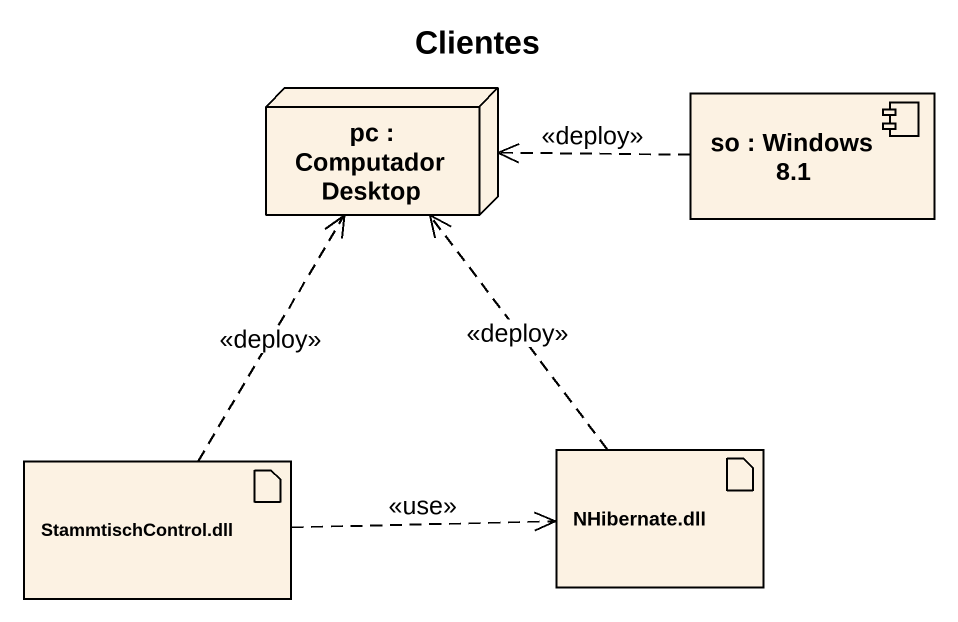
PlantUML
@startuml
title Clientes
node "pc : Computador Desktop" as pc
component "so : Windows 8.1" as so
artifact "StammtischControl.dll" as StammtischControl_dll
artifact "NHibernate.dll" as NHibernate_dll
so .left.> pc : <<deploy>>
StammtischControl_dll .up.> pc : <<deploy>>
StammtischControl_dll .right.> NHibernate_dll : <<use>>
NHibernate_dll .up.> pc : <<deploy>>
@enduml
